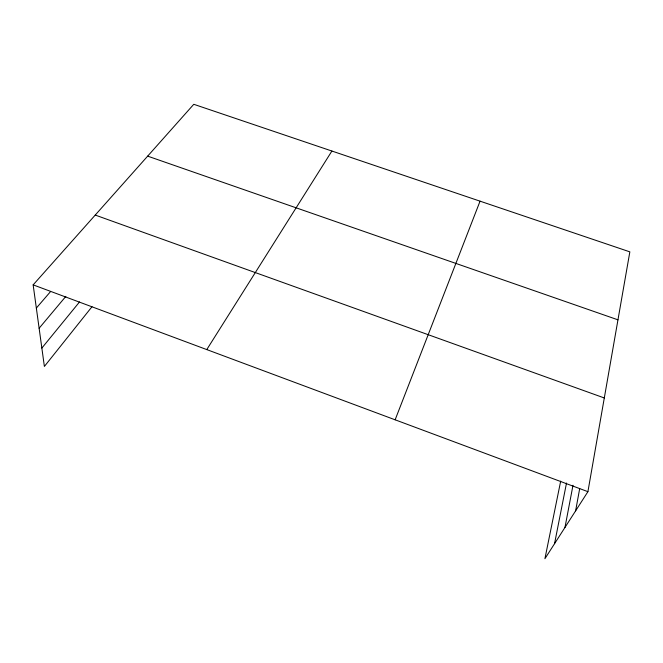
<?xml version="1.0" encoding="UTF-8"?>
<svg xmlns="http://www.w3.org/2000/svg" width="663" height="663" viewBox="0 0 663 663"><rect width="100%" height="100%" fill="white"/><g stroke="black" fill="none" stroke-linecap="round" stroke-linejoin="round"><path stroke-width="0.99" d="M560.683 481.123L544.92 558.702L587.915 491.673L629.85 251.857L193.778 104.298L33.15 284.866L44.38 366.44L92 306.72M575.617 510.841L579.702 488.556M564.967 527.45L572.998 485.266M554.541 543.701L566.509 483.029M395.131 419.812L480.053 201.171M206.773 349.592L331.906 151.04M41.852 348.075L79.535 301.93M39.125 328.251L65.844 296.378M36.341 308.071L50.405 291.753M147.667 156.137L617.966 319.839M95.24 215.069L604.3 397.966M33.15 284.866L587.915 491.673"/></g></svg>
